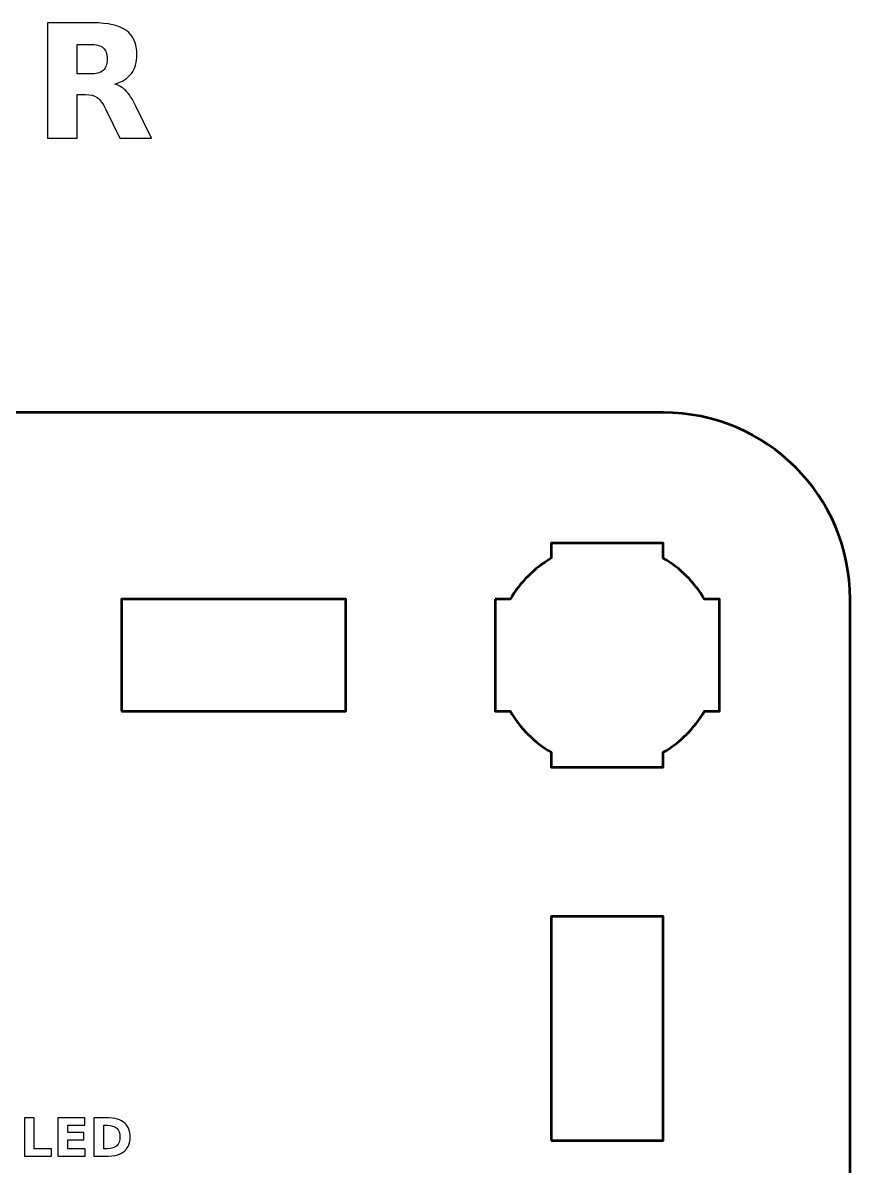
# Model space of a CAD drawing. Header units: centimetres. Extents: x -25.1 to 4.2, y -17.5 to -11.2.
# Drawn here: x -22.064 to -19.85, y -14.218 to -11.156 of the extents above; entities that cross this region are included whole.
import ezdxf

# ---------------------------------------------------------------- set-up
doc = ezdxf.new("R2010")
doc.units = ezdxf.units.CM
doc.header["$MEASUREMENT"] = 0
doc.layers.add('Layer 1', color=7, linetype='Continuous')

msp = doc.modelspace()

# ---------------------------------------------------------------- linework, layer by layer
at = {"layer": 'Layer 1', "color": 253, "lineweight": 53}
msp.add_lwpolyline([(-20.65, -14.15), (-20.35, -14.15), (-20.35, -13.55), (-20.65, -13.55), (-20.65, -14.15)], close=True, dxfattribs=at)
at = {"layer": 'Layer 1'}
for points, knots in [([(-21.91874, -11.34819), (-21.91874, -11.34819), (-21.91874, -11.46496), (-21.91874, -11.46496), (-21.91874, -11.46496), (-21.91874, -11.46496), (-21.99832, -11.46496), (-21.99832, -11.46496), (-21.99832, -11.46496), (-21.99832, -11.46496), (-21.99832, -11.15635), (-21.99832, -11.15635), (-21.99832, -11.15635), (-21.99832, -11.15635), (-21.87676, -11.15635), (-21.87676, -11.15635), (-21.87676, -11.15635), (-21.83612, -11.15635), (-21.80627, -11.1632), (-21.78736, -11.17681), (-21.78736, -11.17681), (-21.76839, -11.19043), (-21.75893, -11.21202), (-21.75893, -11.24151), (-21.75893, -11.24151), (-21.75893, -11.2619), (-21.76387, -11.27869), (-21.77368, -11.29175), (-21.77368, -11.29175), (-21.78355, -11.30487), (-21.79844, -11.31454), (-21.81827, -11.32068), (-21.81827, -11.32068), (-21.8074, -11.32321), (-21.7976, -11.32879), (-21.78899, -11.33754), (-21.78899, -11.33754), (-21.78038, -11.34629), (-21.7717, -11.35955), (-21.76288, -11.37733), (-21.76288, -11.37733), (-21.76288, -11.37733), (-21.71963, -11.46496), (-21.71963, -11.46496), (-21.71963, -11.46496), (-21.71963, -11.46496), (-21.80444, -11.46496), (-21.80444, -11.46496), (-21.80444, -11.46496), (-21.80444, -11.46496), (-21.84204, -11.38827), (-21.84204, -11.38827), (-21.84204, -11.38827), (-21.84959, -11.37289), (-21.85728, -11.3623), (-21.86512, -11.35666), (-21.86512, -11.35666), (-21.87288, -11.35101), (-21.88325, -11.34819), (-21.89623, -11.34819), (-21.89623, -11.34819), (-21.89623, -11.34819), (-21.91874, -11.34819), (-21.91874, -11.34819)], [0, 0, 0, 0, 0.0625, 0.0625, 0.0625, 0.0625, 0.125, 0.125, 0.125, 0.125, 0.1875, 0.1875, 0.1875, 0.1875, 0.25, 0.25, 0.25, 0.25, 0.3125, 0.3125, 0.3125, 0.3125, 0.375, 0.375, 0.375, 0.375, 0.4375, 0.4375, 0.4375, 0.4375, 0.5, 0.5, 0.5, 0.5, 0.5625, 0.5625, 0.5625, 0.5625, 0.625, 0.625, 0.625, 0.625, 0.6875, 0.6875, 0.6875, 0.6875, 0.75, 0.75, 0.75, 0.75, 0.8125, 0.8125, 0.8125, 0.8125, 0.875, 0.875, 0.875, 0.875, 0.9375, 0.9375, 0.9375, 0.9375, 1, 1, 1, 1]), ([(-21.88522, -11.29323), (-21.86857, -11.29323), (-21.85658, -11.29012), (-21.84938, -11.28392), (-21.84938, -11.28392), (-21.84212, -11.27771), (-21.83852, -11.26748), (-21.83852, -11.25329), (-21.83852, -11.25329), (-21.83852, -11.23925), (-21.84212, -11.22917), (-21.84938, -11.2231), (-21.84938, -11.2231), (-21.85658, -11.21703), (-21.86857, -11.214), (-21.88522, -11.214), (-21.88522, -11.214), (-21.88522, -11.214), (-21.91874, -11.214), (-21.91874, -11.214), (-21.91874, -11.214), (-21.91874, -11.214), (-21.91874, -11.29323), (-21.91874, -11.29323), (-21.91874, -11.29323), (-21.91874, -11.29323), (-21.88522, -11.29323), (-21.88522, -11.29323)], [0, 0, 0, 0, 0.1428571, 0.1428571, 0.1428571, 0.1428571, 0.2857143, 0.2857143, 0.2857143, 0.2857143, 0.4285714, 0.4285714, 0.4285714, 0.4285714, 0.5714286, 0.5714286, 0.5714286, 0.5714286, 0.7142857, 0.7142857, 0.7142857, 0.7142857, 0.8571429, 0.8571429, 0.8571429, 0.8571429, 1, 1, 1, 1])]:
    msp.add_open_spline(points, degree=3, knots=knots, dxfattribs=at)
at = {"layer": 'Layer 1', "color": 253, "lineweight": 53}
for points, knots in [([(-25.15, -17), (-25.15, -17), (-25.15, -12.7), (-25.15, -12.7), (-25.15, -12.7), (-25.15, -12.42391), (-24.92609, -12.2), (-24.65, -12.2), (-24.65, -12.2), (-24.65, -12.2), (-20.35, -12.2), (-20.35, -12.2), (-20.35, -12.2), (-20.07391, -12.2), (-19.85, -12.42391), (-19.85, -12.7), (-19.85, -12.7), (-19.85, -12.7), (-19.85, -17), (-19.85, -17), (-19.85, -17), (-19.85, -17.27609), (-20.07391, -17.5), (-20.35, -17.5), (-20.35, -17.5), (-20.35, -17.5), (-24.65, -17.5), (-24.65, -17.5), (-24.65, -17.5), (-24.92609, -17.5), (-25.15, -17.27609), (-25.15, -17)], [0, 0, 0, 0, 0.125, 0.125, 0.125, 0.125, 0.25, 0.25, 0.25, 0.25, 0.375, 0.375, 0.375, 0.375, 0.5, 0.5, 0.5, 0.5, 0.625, 0.625, 0.625, 0.625, 0.75, 0.75, 0.75, 0.75, 0.875, 0.875, 0.875, 0.875, 1, 1, 1, 1]), ([(-20.8, -12.7), (-20.8, -12.7), (-20.75985, -12.7), (-20.75985, -12.7), (-20.75985, -12.7), (-20.7335, -12.65447), (-20.69553, -12.6165), (-20.65, -12.59015), (-20.65, -12.59015), (-20.65, -12.59015), (-20.65, -12.55), (-20.65, -12.55), (-20.65, -12.55), (-20.65, -12.55), (-20.5, -12.55), (-20.5, -12.55), (-20.5, -12.55), (-20.5, -12.55), (-20.35, -12.55), (-20.35, -12.55), (-20.35, -12.55), (-20.35, -12.55), (-20.35, -12.59015), (-20.35, -12.59015), (-20.35, -12.59015), (-20.30447, -12.6165), (-20.2665, -12.65447), (-20.24015, -12.7), (-20.24015, -12.7), (-20.24015, -12.7), (-20.2, -12.7), (-20.2, -12.7), (-20.2, -12.7), (-20.2, -12.7), (-20.2, -12.85), (-20.2, -12.85), (-20.2, -12.85), (-20.2, -12.85), (-20.2, -13), (-20.2, -13), (-20.2, -13), (-20.2, -13), (-20.24015, -13), (-20.24015, -13), (-20.24015, -13), (-20.2665, -13.04553), (-20.30447, -13.0835), (-20.35, -13.10985), (-20.35, -13.10985), (-20.35, -13.10985), (-20.35, -13.15), (-20.35, -13.15), (-20.35, -13.15), (-20.35, -13.15), (-20.5, -13.15), (-20.5, -13.15), (-20.5, -13.15), (-20.5, -13.15), (-20.65, -13.15), (-20.65, -13.15), (-20.65, -13.15), (-20.65, -13.15), (-20.65, -13.10985), (-20.65, -13.10985), (-20.65, -13.10985), (-20.69553, -13.0835), (-20.7335, -13.04553), (-20.75985, -13), (-20.75985, -13), (-20.75985, -13), (-20.8, -13), (-20.8, -13), (-20.8, -13), (-20.8, -13), (-20.8, -12.85), (-20.8, -12.85), (-20.8, -12.85), (-20.8, -12.85), (-20.8, -12.7), (-20.8, -12.7)], [0, 0, 0, 0, 0.05, 0.05, 0.05, 0.05, 0.1, 0.1, 0.1, 0.1, 0.15, 0.15, 0.15, 0.15, 0.2, 0.2, 0.2, 0.2, 0.25, 0.25, 0.25, 0.25, 0.3, 0.3, 0.3, 0.3, 0.35, 0.35, 0.35, 0.35, 0.4, 0.4, 0.4, 0.4, 0.45, 0.45, 0.45, 0.45, 0.5, 0.5, 0.5, 0.5, 0.55, 0.55, 0.55, 0.55, 0.6, 0.6, 0.6, 0.6, 0.65, 0.65, 0.65, 0.65, 0.7, 0.7, 0.7, 0.7, 0.75, 0.75, 0.75, 0.75, 0.8, 0.8, 0.8, 0.8, 0.85, 0.85, 0.85, 0.85, 0.9, 0.9, 0.9, 0.9, 0.95, 0.95, 0.95, 0.95, 1, 1, 1, 1]), ([(-21.8, -13), (-21.8, -13), (-21.8, -12.7), (-21.8, -12.7), (-21.8, -12.7), (-21.8, -12.7), (-21.2, -12.7), (-21.2, -12.7), (-21.2, -12.7), (-21.2, -12.7), (-21.2, -13), (-21.2, -13), (-21.2, -13), (-21.2, -13), (-21.8, -13), (-21.8, -13)], [0, 0, 0, 0, 0.25, 0.25, 0.25, 0.25, 0.5, 0.5, 0.5, 0.5, 0.75, 0.75, 0.75, 0.75, 1, 1, 1, 1])]:
    msp.add_open_spline(points, degree=3, knots=knots, dxfattribs=at)
at = {"layer": 'Layer 1', "color": 250}
for points, knots in [([(-22.06033, -14.08884), (-22.06033, -14.08884), (-22.0338, -14.08884), (-22.0338, -14.08884), (-22.0338, -14.08884), (-22.0338, -14.08884), (-22.0338, -14.17165), (-22.0338, -14.17165), (-22.0338, -14.17165), (-22.0338, -14.17165), (-21.98724, -14.17165), (-21.98724, -14.17165), (-21.98724, -14.17165), (-21.98724, -14.17165), (-21.98724, -14.19171), (-21.98724, -14.19171), (-21.98724, -14.19171), (-21.98724, -14.19171), (-22.06033, -14.19171), (-22.06033, -14.19171), (-22.06033, -14.19171), (-22.06033, -14.19171), (-22.06033, -14.08884), (-22.06033, -14.08884)], [0, 0, 0, 0, 0.1666667, 0.1666667, 0.1666667, 0.1666667, 0.3333333, 0.3333333, 0.3333333, 0.3333333, 0.5, 0.5, 0.5, 0.5, 0.6666667, 0.6666667, 0.6666667, 0.6666667, 0.8333333, 0.8333333, 0.8333333, 0.8333333, 1, 1, 1, 1]), ([(-21.97042, -14.08884), (-21.97042, -14.08884), (-21.89883, -14.08884), (-21.89883, -14.08884), (-21.89883, -14.08884), (-21.89883, -14.08884), (-21.89883, -14.1089), (-21.89883, -14.1089), (-21.89883, -14.1089), (-21.89883, -14.1089), (-21.94389, -14.1089), (-21.94389, -14.1089), (-21.94389, -14.1089), (-21.94389, -14.1089), (-21.94389, -14.12805), (-21.94389, -14.12805), (-21.94389, -14.12805), (-21.94389, -14.12805), (-21.90154, -14.12805), (-21.90154, -14.12805), (-21.90154, -14.12805), (-21.90154, -14.12805), (-21.90154, -14.14811), (-21.90154, -14.14811), (-21.90154, -14.14811), (-21.90154, -14.14811), (-21.94389, -14.14811), (-21.94389, -14.14811), (-21.94389, -14.14811), (-21.94389, -14.14811), (-21.94389, -14.17165), (-21.94389, -14.17165), (-21.94389, -14.17165), (-21.94389, -14.17165), (-21.89733, -14.17165), (-21.89733, -14.17165), (-21.89733, -14.17165), (-21.89733, -14.17165), (-21.89733, -14.19171), (-21.89733, -14.19171), (-21.89733, -14.19171), (-21.89733, -14.19171), (-21.97042, -14.19171), (-21.97042, -14.19171), (-21.97042, -14.19171), (-21.97042, -14.19171), (-21.97042, -14.08884), (-21.97042, -14.08884)], [0, 0, 0, 0, 0.0833333, 0.0833333, 0.0833333, 0.0833333, 0.1666667, 0.1666667, 0.1666667, 0.1666667, 0.25, 0.25, 0.25, 0.25, 0.3333333, 0.3333333, 0.3333333, 0.3333333, 0.4166667, 0.4166667, 0.4166667, 0.4166667, 0.5, 0.5, 0.5, 0.5, 0.5833333, 0.5833333, 0.5833333, 0.5833333, 0.6666667, 0.6666667, 0.6666667, 0.6666667, 0.75, 0.75, 0.75, 0.75, 0.8333333, 0.8333333, 0.8333333, 0.8333333, 0.9166667, 0.9166667, 0.9166667, 0.9166667, 1, 1, 1, 1]), ([(-21.87402, -14.08884), (-21.87402, -14.08884), (-21.84603, -14.08884), (-21.84603, -14.08884), (-21.84603, -14.08884), (-21.83042, -14.08884), (-21.8188, -14.08995), (-21.81116, -14.09218), (-21.81116, -14.09218), (-21.80351, -14.09441), (-21.79695, -14.09818), (-21.79147, -14.10352), (-21.79147, -14.10352), (-21.78665, -14.10815), (-21.78308, -14.11351), (-21.78072, -14.11958), (-21.78072, -14.11958), (-21.7784, -14.12562), (-21.77722, -14.13249), (-21.77722, -14.14018), (-21.77722, -14.14018), (-21.77722, -14.14794), (-21.7784, -14.15486), (-21.78072, -14.16095), (-21.78072, -14.16095), (-21.78308, -14.16704), (-21.78665, -14.1724), (-21.79147, -14.17703), (-21.79147, -14.17703), (-21.797, -14.18237), (-21.80361, -14.18614), (-21.81132, -14.18837), (-21.81132, -14.18837), (-21.81904, -14.1906), (-21.83061, -14.19171), (-21.84603, -14.19171), (-21.84603, -14.19171), (-21.84603, -14.19171), (-21.87402, -14.19171), (-21.87402, -14.19171), (-21.87402, -14.19171), (-21.87402, -14.19171), (-21.87402, -14.08884), (-21.87402, -14.08884)], [0, 0, 0, 0, 0.0909091, 0.0909091, 0.0909091, 0.0909091, 0.1818182, 0.1818182, 0.1818182, 0.1818182, 0.2727273, 0.2727273, 0.2727273, 0.2727273, 0.3636364, 0.3636364, 0.3636364, 0.3636364, 0.4545455, 0.4545455, 0.4545455, 0.4545455, 0.5454545, 0.5454545, 0.5454545, 0.5454545, 0.6363636, 0.6363636, 0.6363636, 0.6363636, 0.7272727, 0.7272727, 0.7272727, 0.7272727, 0.8181818, 0.8181818, 0.8181818, 0.8181818, 0.9090909, 0.9090909, 0.9090909, 0.9090909, 1, 1, 1, 1]), ([(-21.84749, -14.1089), (-21.84749, -14.1089), (-21.84749, -14.17165), (-21.84749, -14.17165), (-21.84749, -14.17165), (-21.84749, -14.17165), (-21.83799, -14.17165), (-21.83799, -14.17165), (-21.83799, -14.17165), (-21.82715, -14.17165), (-21.81887, -14.16897), (-21.81316, -14.16358), (-21.81316, -14.16358), (-21.80744, -14.15822), (-21.80457, -14.15041), (-21.80457, -14.14018), (-21.80457, -14.14018), (-21.80457, -14.12997), (-21.80742, -14.12221), (-21.81311, -14.1169), (-21.81311, -14.1169), (-21.8188, -14.11156), (-21.8271, -14.1089), (-21.83799, -14.1089), (-21.83799, -14.1089), (-21.83799, -14.1089), (-21.84749, -14.1089), (-21.84749, -14.1089)], [0, 0, 0, 0, 0.1428571, 0.1428571, 0.1428571, 0.1428571, 0.2857143, 0.2857143, 0.2857143, 0.2857143, 0.4285714, 0.4285714, 0.4285714, 0.4285714, 0.5714286, 0.5714286, 0.5714286, 0.5714286, 0.7142857, 0.7142857, 0.7142857, 0.7142857, 0.8571429, 0.8571429, 0.8571429, 0.8571429, 1, 1, 1, 1])]:
    msp.add_open_spline(points, degree=3, knots=knots, dxfattribs=at)

doc.saveas('drawing.dxf')
